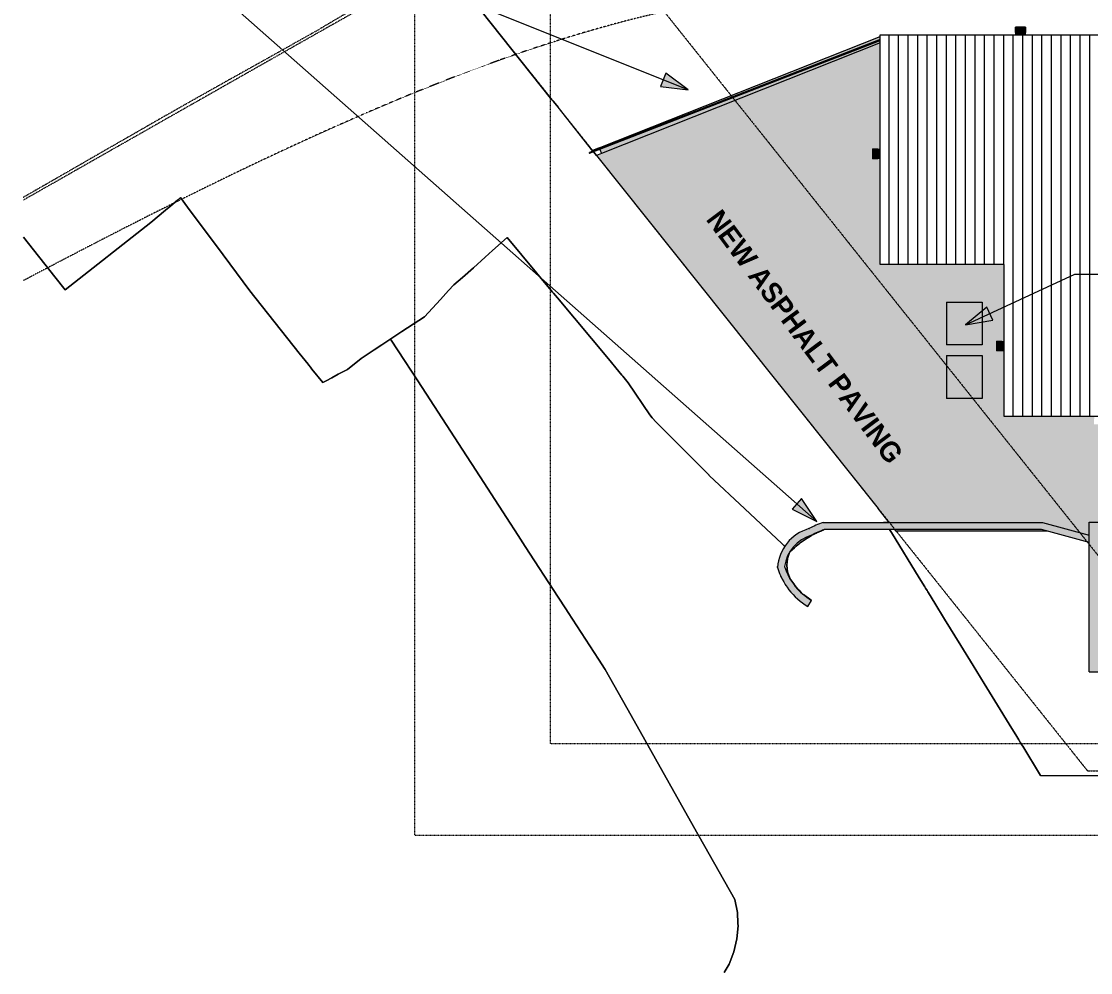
# Model space of a CAD drawing. Header units: inches. Extents: x -5728 to 634, y 9881 to 15115.
# Drawn here: x -5015 to -3215, y 9881 to 11482 of the extents above; entities that cross this region are included whole.
import ezdxf

# ---------------------------------------------------------------- set-up
doc = ezdxf.new("R2010")
doc.units = ezdxf.units.IN
doc.header["$MEASUREMENT"] = 0
for name, pattern in [('Aligning Line 1_8_', [0.25, 0.125, -0.125]), ('Dash 1_16_', [0.125, 0.0625, -0.0625]), ('Double Dash 3_8_', [1, 0.375, -0.125, 0.125, -0.125, 0.125, -0.125])]:
    doc.linetypes.add(name, pattern=pattern)
for name, color, linetype, lineweight in [('A-FLOR-HRAL', 11, 'Continuous', 9), ('A-GENM', 5, 'Continuous', 9), ('A-ROOF', 132, 'Continuous', 9), ('A-ROOF-PATT', 132, 'Continuous', 9), ('C-BLDG-PADS', 91, 'Continuous', 9), ('C-PROP-LINE', 91, 'Double Dash 3_8_', 9), ('C-TOPO', 7, 'Continuous', 9), ('E-LITE-EQPM', 33, 'Continuous', 9), ('G-ANNO-SYMB', 111, 'Aligning Line 1_8_', 9), ('G-ANNO-TEXT', 231, 'Continuous', 9), ('Q-SPCQ', 91, 'Continuous', 9), ('S-FNDN', 32, 'Continuous', 9)]:
    doc.layers.add(name, color=color, linetype=linetype, lineweight=lineweight)
doc.styles.add('Century Gothic_B', font='', dxfattribs={"height": 33.75})
doc.styles.get('Century Gothic_B').set_extended_font_data('Century Gothic', bold=True)

# ---------------------------------------------------------------- blocks, each defined once
blk = doc.blocks.new('Railing - Lapeyre - 1 1_2_ Post-V3-SITE PLAN')
at = {"layer": 'A-FLOR-HRAL'}
blk.add_hatch(color=256, dxfattribs=at).paths.add_polyline_path([(-0.7, 0.2), (-0.6, 0), (0.7, 0), (0.6, 0.5), (0.3, 0.7), (0, 0.7), (-0.6, 0.3), (-0.7, 0.2)], flags=0)
blk.add_arc((0, 0), 0.75, 360, 180, dxfattribs=at)
blk = doc.blocks.new('Railing - Railing-1341484-SITE PLAN')
at = {"layer": 'A-FLOR-HRAL'}
blk.add_hatch(color=256, dxfattribs=at).paths.add_polyline_path([(-4058.1, 11259.6), (-3569.2, 11449.5), (-3569.2, 11451), (-4058.6, 11260.9), (-4058.1, 11259.6)], flags=0)
for p, q in [((-3569.2, 11451), (-4058.6, 11261)), ((-4058.1, 11259.6), (-3569.2, 11449.4)), ((-4058.1, 11259.6), (-4058.6, 11261))]:
    blk.add_line(p, q, dxfattribs=at)
at = {"rotation": 111.2193858935049}
blk.add_blockref('Railing - Lapeyre - 1 1_2_ Post-V3-SITE PLAN', (-4058.4, 11260.3), dxfattribs=at)
blk = doc.blocks.new('Trash_Bin_3753 - 6-Yard Bin-1391954-SITE PLAN')
at = {"layer": 'Q-SPCQ'}
blk.add_hatch(color=256, dxfattribs=at).paths.add_polyline_path([(36, -30), (36, 30), (-36, 30), (-36, -30), (33.8, -30)], flags=0)
for p, q in [((-36, -30), (-36, 30)), ((-36, 30), (36, 30)), ((36, 30), (36, -30)), ((-36, -30), (36, -30))]:
    blk.add_line(p, q, dxfattribs=at)
blk = doc.blocks.new('Turning Radius - Semi - 42ft axle to axle - Turning Radius - Semi - 42ft axle to axle-1546870-SITE PLAN')
at = {"layer": 'A-GENM', "linetype": 'Dash 1_16_'}
for p, q in [((426.2, 1436.6), (426.3, 1437.8)), ((-540, 821.2), (-540, 801.7)), ((-438, 821.2), (-438, 801.7)), ((-549.2, 792), (-568.7, 792)), ((-540, 792), (-540, 165.6)), ((-438, 792), (-540, 792)), ((-438, 165.6), (-438, 792)), ((-540, 761.8), (-540, 730.2)), ((-530.8, 768), (-537.8, 768)), ((-528.6, 730.2), (-528.6, 761.8)), ((-526.1, 761.8), (-526.1, 730.2)), ((-516.8, 768), (-523.9, 768)), ((-514.6, 730.2), (-514.6, 761.8)), ((-463.4, 761.8), (-463.4, 730.2)), ((-454.1, 768), (-461.2, 768)), ((-451.9, 730.2), (-451.9, 761.8)), ((-449.4, 761.8), (-449.4, 730.2)), ((-440.2, 768), (-447.2, 768)), ((-438, 730.2), (-438, 761.8)), ((-549.2, 720), (-568.7, 720)), ((-537.8, 724), (-530.8, 724)), ((-523.9, 724), (-516.8, 724)), ((-461.2, 724), (-454.1, 724)), ((-447.2, 724), (-440.2, 724)), ((-540, 709.8), (-540, 678.2)), ((-530.8, 716), (-537.8, 716)), ((-528.6, 678.2), (-528.6, 709.8)), ((-526.1, 709.8), (-526.1, 678.2)), ((-516.8, 716), (-523.9, 716)), ((-514.6, 678.2), (-514.6, 709.8)), ((-463.4, 709.8), (-463.4, 678.2)), ((-454.1, 716), (-461.2, 716)), ((-451.9, 678.2), (-451.9, 709.8)), ((-449.4, 709.8), (-449.4, 678.2)), ((-440.2, 716), (-447.2, 716)), ((-438, 678.2), (-438, 709.8)), ((-537.8, 672), (-530.8, 672)), ((-523.9, 672), (-516.8, 672)), ((-461.2, 672), (-454.1, 672)), ((-447.2, 672), (-440.2, 672)), ((-540, 257.8), (-540, 226.2)), ((-530.8, 264), (-537.8, 264)), ((-528.6, 226.2), (-528.6, 257.8)), ((-526.1, 257.8), (-526.1, 226.2)), ((-516.8, 264), (-523.9, 264)), ((-514.6, 226.2), (-514.6, 257.8)), ((-506, 266.4), (-506, 84)), ((-472, 266.4), (-506, 266.4)), ((-472, 84), (-472, 266.4)), ((-463.4, 257.8), (-463.4, 226.2)), ((-454.1, 264), (-461.2, 264)), ((-451.9, 226.2), (-451.9, 257.8)), ((-449.4, 257.8), (-449.4, 226.2)), ((-440.2, 264), (-447.2, 264)), ((-438, 226.2), (-438, 257.8)), ((-549.2, 216), (-568.7, 216)), ((-537.8, 220), (-530.8, 220)), ((-523.9, 220), (-516.8, 220)), ((-461.2, 220), (-454.1, 220)), ((-447.2, 220), (-440.2, 220)), ((-540, 205.8), (-540, 174.2)), ((-530.8, 212), (-537.8, 212)), ((-528.6, 174.2), (-528.6, 205.8)), ((-526.1, 205.8), (-526.1, 174.2)), ((-516.8, 212), (-523.9, 212)), ((-514.6, 174.2), (-514.6, 205.8)), ((-463.4, 205.8), (-463.4, 174.2)), ((-454.1, 212), (-461.2, 212)), ((-451.9, 174.2), (-451.9, 205.8)), ((-449.4, 205.8), (-449.4, 174.2)), ((-440.2, 212), (-447.2, 212)), ((-438, 174.2), (-438, 205.8)), ((-540, 165.6), (-438, 165.6)), ((-537.8, 168), (-530.8, 168)), ((-523.9, 168), (-516.8, 168)), ((-461.2, 168), (-454.1, 168)), ((-447.2, 168), (-440.2, 168)), ((-540, 84), (-540, -36)), ((-438, 84), (-540, 84)), ((-506, 84), (-472, 84)), ((-438, -36), (-438, 84)), ((-530.8, 22), (-537.8, 22)), ((-440.2, 22), (-447.2, 22)), ((-540, 15.8), (-540, -15.8)), ((-528.6, -15.8), (-528.6, 15.8)), ((-449.4, 15.8), (-449.4, -15.8)), ((-438, -15.8), (-438, 15.8)), ((-537.8, -22), (-530.8, -22)), ((-447.2, -22), (-440.2, -22)), ((-549.2, -36), (-568.7, -36)), ((-540, -36), (-438, -36)), ((-451.3, -297.8), (-409.8, -371.3)), ((-454.7, -310.9), (-422.7, -363.5)), ((-422.7, -363.5), (-402.5, -396.6)), ((-409.8, -371.3), (-399.9, -388.9)), ((-399.9, -388.9), (-355.2, -467)), ((-215.3, -394.1), (-193.4, -443.1)), ((-402.5, -396.6), (-355.9, -474.2)), ((-355.2, -467), (-348.7, -478.3)), ((-350.9, -482.6), (-338.6, -504.2)), ((-348.7, -478.3), (-312.6, -541.1)), ((-174.8, -484), (-151.9, -532.8)), ((-338.6, -504.2), (-301.3, -569.6)), ((-151.9, -532.8), (-132.6, -573.4)), ((-312.6, -541.1), (-297.9, -566.6)), ((-301.3, -569.6), (-268.8, -627)), ((-297.9, -566.6), (-261.8, -629.2)), ((-132.6, -573.4), (-108.9, -622.1)), ((-268.8, -627), (-251.8, -656.8)), ((-261.8, -629.2), (-247.3, -654.3)), ((-108.9, -622.1), (-88.9, -662.4)), ((-251.8, -656.8), (-226.8, -700.6)), ((-247.3, -654.3), (-211.4, -716.7)), ((-88.9, -662.4), (-64.5, -711)), ((-226.8, -700.6), (-201.9, -743.7)), ((-211.4, -716.7), (-197, -741.6)), ((-64.5, -711), (-44.2, -751)), ((-201.9, -743.7), (-172.4, -794.3)), ((-197, -741.6), (-161.1, -803.8)), ((-44.2, -751), (-19.5, -799)), ((-172.4, -794.3), (-151.5, -830.3)), ((-161.1, -803.8), (-146.8, -828.6)), ((-19.5, -799), (1, -838.4)), ((-151.5, -830.3), (-111.4, -898.9)), ((-146.8, -828.6), (-110.9, -890.8)), ((1, -838.4), (26.4, -886.6)), ((-111.4, -898.9), (-100.9, -916.8)), ((-110.9, -890.8), (-96.6, -915.5)), ((26.4, -886.6), (47.5, -926.4)), ((-100.9, -916.8), (-75.7, -960.1)), ((-96.6, -915.5), (-64.1, -971.8)), ((47.5, -926.4), (71.3, -970.9)), ((-75.7, -960.1), (-68.8, -971.9))]:
    blk.add_line(p, q, dxfattribs=at)
blk.add_circle((-489, 216), 12.8, dxfattribs=at)
for centre, radius, start, end in [((-529, 762.3), 11, 150.6297, 182.5082), ((-537.9, 767.1), 0.919, 81.4433, 135.4264), ((-530.6, 767.1), 0.919, 44.5736, 98.5565), ((-539.6, 762.3), 11, 357.4914, 29.3702), ((-515, 762.3), 11, 150.6297, 182.5082), ((-524, 767.1), 0.919, 81.4433, 135.4264), ((-516.7, 767.1), 0.919, 44.5736, 98.5565), ((-525.7, 762.3), 11, 357.4914, 29.3702), ((-452.4, 762.3), 11, 150.6297, 182.5082), ((-461.3, 767.1), 0.919, 81.4433, 135.4264), ((-454, 767.1), 0.919, 44.5736, 98.5565), ((-463, 762.3), 11, 357.4914, 29.3702), ((-438.4, 762.3), 11, 150.6297, 182.5082), ((-447.4, 767.1), 0.919, 81.4433, 135.4264), ((-440.1, 767.1), 0.919, 44.5736, 98.5565), ((-449, 762.3), 11, 357.4914, 29.3702), ((-529, 729.7), 11, 177.4914, 209.3702), ((-537.9, 724.9), 0.919, 224.5736, 278.5565), ((-530.6, 724.9), 0.919, 261.4433, 315.4264), ((-539.6, 729.7), 11, 330.6297, 2.5082), ((-515, 729.7), 11, 177.4914, 209.3702), ((-524, 724.9), 0.919, 224.5736, 278.5565), ((-516.7, 724.9), 0.919, 261.4433, 315.4264), ((-525.7, 729.7), 11, 330.6297, 2.5082), ((-452.4, 729.7), 11, 177.4914, 209.3702), ((-461.3, 724.9), 0.919, 224.5736, 278.5565), ((-454, 724.9), 0.919, 261.4433, 315.4264), ((-463, 729.7), 11, 330.6297, 2.5082), ((-438.4, 729.7), 11, 177.4914, 209.3702), ((-447.4, 724.9), 0.919, 224.5736, 278.5565), ((-440.1, 724.9), 0.919, 261.4433, 315.4264), ((-449, 729.7), 11, 330.6297, 2.5082), ((-529, 710.3), 11, 150.6297, 182.5082), ((-537.9, 715.1), 0.919, 81.4433, 135.4264), ((-530.6, 715.1), 0.919, 44.5736, 98.5565), ((-539.6, 710.3), 11, 357.4914, 29.3702), ((-515, 710.3), 11, 150.6297, 182.5082), ((-524, 715.1), 0.919, 81.4433, 135.4264), ((-516.7, 715.1), 0.919, 44.5736, 98.5565), ((-525.7, 710.3), 11, 357.4914, 29.3702), ((-452.4, 710.3), 11, 150.6297, 182.5082), ((-461.3, 715.1), 0.919, 81.4433, 135.4264), ((-454, 715.1), 0.919, 44.5736, 98.5565), ((-463, 710.3), 11, 357.4914, 29.3702), ((-438.4, 710.3), 11, 150.6297, 182.5082), ((-447.4, 715.1), 0.919, 81.4433, 135.4264), ((-440.1, 715.1), 0.919, 44.5736, 98.5565), ((-449, 710.3), 11, 357.4914, 29.3702), ((-529, 677.7), 11, 177.4914, 209.3702), ((-537.9, 672.9), 0.919, 224.5736, 278.5565), ((-530.6, 672.9), 0.919, 261.4433, 315.4264), ((-539.6, 677.7), 11, 330.6297, 2.5082), ((-515, 677.7), 11, 177.4914, 209.3702), ((-524, 672.9), 0.919, 224.5736, 278.5565), ((-516.7, 672.9), 0.919, 261.4433, 315.4264), ((-525.7, 677.7), 11, 330.6297, 2.5082), ((-452.4, 677.7), 11, 177.4914, 209.3702), ((-461.3, 672.9), 0.919, 224.5736, 278.5565), ((-454, 672.9), 0.919, 261.4433, 315.4264), ((-463, 677.7), 11, 330.6297, 2.5082), ((-438.4, 677.7), 11, 177.4914, 209.3702), ((-447.4, 672.9), 0.919, 224.5736, 278.5565), ((-440.1, 672.9), 0.919, 261.4433, 315.4264), ((-449, 677.7), 11, 330.6297, 2.5082), ((-529, 258.3), 11, 150.6297, 182.5082), ((-537.9, 263.1), 0.919, 81.4433, 135.4264), ((-530.6, 263.1), 0.919, 44.5736, 98.5565), ((-539.6, 258.3), 11, 357.4914, 29.3702), ((-515, 258.3), 11, 150.6297, 182.5082), ((-524, 263.1), 0.919, 81.4433, 135.4264), ((-516.7, 263.1), 0.919, 44.5736, 98.5565), ((-525.7, 258.3), 11, 357.4914, 29.3702), ((-452.4, 258.3), 11, 150.6297, 182.5082), ((-461.3, 263.1), 0.919, 81.4433, 135.4264), ((-454, 263.1), 0.919, 44.5736, 98.5565), ((-463, 258.3), 11, 357.4914, 29.3702), ((-438.4, 258.3), 11, 150.6297, 182.5082), ((-447.4, 263.1), 0.919, 81.4433, 135.4264), ((-440.1, 263.1), 0.919, 44.5736, 98.5565), ((-449, 258.3), 11, 357.4914, 29.3702), ((1359.6, 515), 1795.7, 188.6295, 190.1351), ((-529, 225.7), 11, 177.4836, 209.3702), ((-537.9, 220.9), 0.919, 224.5736, 278.5565), ((-530.6, 220.9), 0.919, 261.4433, 315.4264), ((-539.6, 225.7), 11, 330.6297, 2.5082), ((-515, 225.7), 11, 177.4914, 209.3702), ((-524, 220.9), 0.919, 224.5736, 278.5565), ((-516.7, 220.9), 0.919, 261.4433, 315.4264), ((-525.7, 225.7), 11, 330.6297, 2.5082), ((-452.4, 225.7), 11, 177.4914, 209.3702), ((-461.3, 220.9), 0.919, 224.5736, 278.5565), ((-454, 220.9), 0.919, 261.4433, 315.4264), ((-463, 225.7), 11, 330.6297, 2.5082), ((-438.4, 225.7), 11, 177.4914, 209.3702), ((-447.4, 220.9), 0.919, 224.5736, 278.5565), ((-440.1, 220.9), 0.919, 261.4433, 315.4264), ((-449, 225.7), 11, 330.6297, 2.5082), ((-529, 206.3), 11, 150.6297, 182.5082), ((-537.9, 211.1), 0.919, 81.4433, 135.4264), ((-530.6, 211.1), 0.919, 44.5736, 98.5565), ((-539.6, 206.3), 11, 357.4914, 29.3702), ((-515, 206.3), 11, 150.6297, 182.5082), ((-524, 211.1), 0.919, 81.4433, 135.4264), ((-516.7, 211.1), 0.919, 44.5736, 98.5565), ((-525.7, 206.3), 11, 357.4914, 29.3702), ((-452.4, 206.3), 11, 150.6297, 182.5082), ((-461.3, 211.1), 0.919, 81.4433, 135.4264), ((-454, 211.1), 0.919, 44.5736, 98.5565), ((-463, 206.3), 11, 357.4914, 29.3702), ((-438.4, 206.3), 11, 150.6297, 182.5082), ((-447.4, 211.1), 0.919, 81.4433, 135.4264), ((-440.1, 211.1), 0.919, 44.5736, 98.5565), ((-449, 206.3), 11, 357.4914, 29.3702), ((1295.2, 503.5), 1730.3, 190.1351, 191.669), ((-529, 173.7), 11, 177.483, 209.3702), ((-537.9, 168.9), 0.919, 224.5736, 278.5565), ((-530.6, 168.9), 0.919, 261.4433, 315.4264), ((-539.6, 173.7), 11, 330.6297, 2.5082), ((-515, 173.7), 11, 177.4914, 209.3702), ((-524, 168.9), 0.919, 224.5736, 278.5565), ((-516.7, 168.9), 0.919, 261.4433, 315.4264), ((-525.7, 173.7), 11, 330.6297, 2.5082), ((-452.4, 173.7), 11, 177.4914, 209.3702), ((-461.3, 168.9), 0.919, 224.5736, 278.5565), ((-454, 168.9), 0.919, 261.4433, 315.4264), ((-463, 173.7), 11, 330.6297, 2.5082), ((-438.4, 173.7), 11, 177.4914, 209.3702), ((-447.4, 168.9), 0.919, 224.5736, 278.5565), ((-440.1, 168.9), 0.919, 261.4433, 315.4264), ((-449, 173.7), 11, 330.6297, 2.5082), ((1646.7, 576.1), 2089.2, 191.669, 193.011), ((1369.1, 511.9), 1804.2, 193.011, 194.4551), ((2004.6, 675.8), 2460.6, 194.4551, 195.625), ((-529, 16.3), 11, 150.6297, 182.5095), ((-537.9, 21.1), 0.919, 81.4433, 135.4264), ((-530.6, 21.1), 0.919, 44.5736, 98.5565), ((-539.6, 16.3), 11, 357.4915, 29.3702), ((-438.4, 16.3), 11, 150.6297, 182.5082), ((-447.4, 21.1), 0.919, 81.4433, 135.4264), ((-440.1, 21.1), 0.919, 44.5736, 98.5565), ((-449, 16.3), 11, 357.4915, 29.3702), ((1545.9, 547.5), 1984.2, 195.625, 196.9278), ((-529, -16.3), 11, 177.4902, 209.3702), ((-539.6, -16.3), 11, 330.6297, 2.5082), ((-438.4, -16.3), 11, 177.4915, 209.3702), ((-449, -16.3), 11, 330.6297, 2.5082), ((-537.9, -21.1), 0.919, 224.5736, 278.5565), ((-530.6, -21.1), 0.919, 261.4433, 315.4264), ((-447.4, -21.1), 0.919, 224.5736, 278.5565), ((-440.1, -21.1), 0.919, 261.4433, 315.4264), ((2448.5, 822.2), 2927.8, 196.9278, 197.9313), ((-202.1, -41.6), 337.9, 182.3927, 187.3467), ((128.5, 0.6), 668.5, 184.825, 185.7383), ((-304.4, -42.9), 233.5, 185.7383, 195.0572), ((215.8, 12.3), 759.2, 187.3467, 192.2411), ((1806.2, 614.3), 2252.6, 197.9313, 199.0752), ((1824.3, 529.7), 2437.8, 195.0572, 196.9033), ((2993.7, 1025), 3509.2, 199.0752, 199.9257), ((-180.3, -73.6), 353.9, 192.2411, 199.9834), ((-245.7, -99.3), 274.3, 196.9033, 202.4083), ((2148.6, 718.6), 2610.2, 199.9257, 200.9119), ((-5.5, -10.1), 539.9, 199.9834, 206.2505), ((-2.8, 0.8), 537.1, 202.4083, 208.0525), ((3658.8, 1295.7), 4227, 200.9119, 201.6267), ((15.1, 0.1), 562.9, 206.2505, 211.7709), ((13.8, 9.7), 555.9, 208.0525, 213.6007), ((2580.3, 868.1), 3066.7, 201.6267, 202.4658), ((4467.4, 1648.4), 5108.9, 202.4658, 203.0628), ((3114.5, 1072.4), 3638.4, 203.0628, 203.7702), ((3769.5, 1343.4), 4347, 204.2665, 204.8588), ((-898.2, -799.6), 632.4, 30.0788, 30.9616)]:
    blk.add_arc(centre, radius, start, end, dxfattribs=at)
blk = doc.blocks.new('Pathway_Cooper_Streetworks_WKP_Pak_Glass - Pathway_Cooper_Streetworks_WKP_Pak_Glass-V7-SITE PLAN')
at = {"layer": 'E-LITE-EQPM'}
for points in [[(-3340.8, 11471.5), (-3324.5, 11471.5), (-3324.5, 11471.8), (-3341.3, 11471.8), (-3341.3, 11471.5)], [(-3324.9, 11462.7), (-3324.5, 11462.7), (-3324.5, 11471.5), (-3341.3, 11471.5), (-3341.3, 11462.7), (-3340.8, 11462.9), (-3340.8, 11471.2), (-3324.9, 11471), (-3325, 11462.7)], [(-3325, 11458.9), (-3325, 11471.1), (-3340.8, 11471.1), (-3340.8, 11458.9)], [(-3324.9, 11471), (-3325, 11471.2), (-3325, 11471)], [(-3340.8, 11462.9), (-3340.8, 11463), (-3340.8, 11462.9)]]:
    blk.add_hatch(color=256, dxfattribs=at).paths.add_polyline_path(points, flags=0)
for p, q in [((-3341.3, 11471.5), (-3341.3, 11471.8)), ((-3324.5, 11471.8), (-3341.3, 11471.8)), ((-3341.3, 11462.7), (-3341.3, 11471.5)), ((-3324.5, 11471.5), (-3341.3, 11471.5)), ((-3340.8, 11471), (-3340.8, 11471.2)), ((-3324.9, 11471.2), (-3340.8, 11471.2)), ((-3340.8, 11458.9), (-3340.8, 11471.1)), ((-3325, 11471.1), (-3340.8, 11471.1)), ((-3340.8, 11462.9), (-3340.8, 11471)), ((-3325, 11471.1), (-3325, 11458.9)), ((-3324.9, 11471.2), (-3324.9, 11471)), ((-3324.9, 11471), (-3324.9, 11462.9)), ((-3324.5, 11471.8), (-3324.5, 11471.5)), ((-3324.5, 11471.5), (-3324.5, 11462.7)), ((-3340.8, 11462.7), (-3341.3, 11462.7)), ((-3324.5, 11462.7), (-3325, 11462.7))]:
    blk.add_line(p, q, dxfattribs=at)
blk = doc.blocks.new('Pathway_Cooper_Streetworks_WKP_Pak_Glass - Pathway_Cooper_Streetworks_WKP_Pak_Glass-V8-SITE PLAN')
at = {"layer": 'E-LITE-EQPM'}
for points in [[(-3581.9, 11250.5), (-3581.9, 11267.2), (-3582.2, 11267.2), (-3582.2, 11250.5)], [(-3573.3, 11250.5), (-3573.1, 11250.5), (-3573.3, 11250.9), (-3581.6, 11250.9), (-3581.5, 11266.8), (-3573.1, 11266.8), (-3573.1, 11267.2), (-3581.9, 11267.2), (-3581.9, 11250.5), (-3573.4, 11250.5)], [(-3569.2, 11251), (-3569.2, 11266.7), (-3581.6, 11266.7), (-3581.6, 11251)], [(-3581.6, 11250.9), (-3581.6, 11251), (-3581.6, 11251.5)]]:
    blk.add_hatch(color=256, dxfattribs=at).paths.add_polyline_path(points, flags=0)
for p, q in [((-3582.2, 11267.2), (-3581.9, 11267.2)), ((-3582.2, 11267.2), (-3582.2, 11250.5)), ((-3581.9, 11267.2), (-3573.1, 11267.2)), ((-3581.9, 11267.2), (-3581.9, 11250.5)), ((-3573.1, 11267.2), (-3573.1, 11266.7)), ((-3581.9, 11250.5), (-3582.2, 11250.5)), ((-3573.1, 11250.5), (-3581.9, 11250.5)), ((-3581.6, 11266.8), (-3581.5, 11266.8)), ((-3581.6, 11266.8), (-3581.6, 11250.9)), ((-3581.6, 11266.7), (-3569.2, 11266.7)), ((-3581.6, 11266.7), (-3581.6, 11251)), ((-3569.2, 11251), (-3581.6, 11251)), ((-3581.5, 11250.9), (-3581.6, 11250.9)), ((-3581.5, 11266.8), (-3573.3, 11266.8)), ((-3573.3, 11250.9), (-3581.5, 11250.9)), ((-3573.1, 11251), (-3573.1, 11250.5))]:
    blk.add_line(p, q, dxfattribs=at)
blk = doc.blocks.new('Family - ___-1416994-SITE PLAN')
at = {"layer": 'C-PROP-LINE'}
for p, q in [((-4387, 11682.6), (-3220.3, 10220.5)), ((-3220.3, 10220.5), (-534.6, 10205.4))]:
    blk.add_line(p, q, dxfattribs=at)
blk = doc.blocks.new('Family - ___-1442676-SITE PLAN')
at = {"layer": 'C-PROP-LINE'}
blk.add_line((-4154.5, 11776), (-2969.6, 10291.1), dxfattribs=at)

msp = doc.modelspace()

# ---------------------------------------------------------------- hatches: boundary and pattern name
at = {"layer": 'A-ROOF'}
msp.add_hatch(color=254, dxfattribs=at).paths.add_polyline_path([(-3217.20325, 10386.77039), (-1938.57825, 10386.77039), (-1938.57825, 10800.39539), (-3042.20325, 10800.39539), (-3042.20325, 10639.02039), (-3217.20325, 10639.02039), (-3217.20325, 10534.92041)], flags=0)
at = {"layer": 'A-ROOF-PATT'}
h = msp.add_hatch(dxfattribs=at)
h.set_pattern_fill('FP_1', color=256, style=0, pattern_type=2)
h.set_pattern_definition([(270, (0, 9.729), (16.082, 1e-15), [])])
h.paths.add_polyline_path([(-3013.40421, 10816.39539), (-1585.45325, 10816.39539), (-1585.45325, 11775.38562), (-3105.45325, 11775.38562), (-3105.45325, 11458.89539), (-3569.20325, 11458.89539), (-3569.20325, 11072.39539), (-3360.20325, 11072.39539), (-3360.20325, 10816.39539), (-3104.22124, 10816.39539)], flags=0)
h.paths.add_polyline_path([(-1739.78138, 11068.14539), (-1799.20325, 11068.14539), (-1799.20325, 11113.92664), (-1739.78138, 11113.92664)], flags=0)
h.paths.add_polyline_path([(-1739.78138, 11221.89932), (-1799.20325, 11221.89932), (-1799.20325, 11267.68057), (-1739.78138, 11267.68057)], flags=0)
h.paths.add_polyline_path([(-1739.78138, 11375.68057), (-1799.20325, 11375.68057), (-1799.20325, 11421.46182), (-1739.78138, 11421.46182)], flags=0)
h.paths.add_polyline_path([(-3017.57825, 11458.89539), (-3028.20325, 11458.89539), (-3028.20325, 11506.77039), (-3017.57825, 11506.77039), (-3017.57825, 11477.19248)], flags=0)
at = {"layer": 'C-BLDG-PADS'}
h = msp.add_hatch(color=256, dxfattribs=at)
h.paths.add_polyline_path([(-3217.20325, 10617.02866), (-3217.20325, 10639.02039), (-3042.20325, 10639.02039), (-3042.20325, 10647.20789), (-3075.20325, 10647.20789), (-3075.20325, 10648.95789), (-3042.20325, 10648.95789), (-3042.20325, 10816.39539), (-3192.64075, 10816.39539), (-3192.57331, 10812.46137), (-3192.14075, 10812.46137), (-3192.14075, 10803.35339), (-3208.89075, 10803.35339), (-3208.89075, 10812.46137), (-3208.39075, 10812.46137), (-3208.39075, 10816.39539), (-3360.20325, 10816.39539), (-3360.20325, 10927.33289), (-3364.13728, 10927.26545), (-3364.13728, 10926.83289), (-3373.24526, 10926.83289), (-3373.24526, 10943.58289), (-3364.13728, 10943.58289), (-3364.13728, 10943.08289), (-3360.20325, 10943.08289), (-3360.20325, 11072.39539), (-3569.20325, 11072.39539), (-3569.20325, 11250.95301), (-3573.13728, 11250.88557), (-3573.13728, 11250.45301), (-3582.24526, 11250.45301), (-3582.24526, 11267.20301), (-3573.13728, 11267.20301), (-3573.13728, 11266.70301), (-3569.20325, 11266.70301), (-3569.20325, 11445.54168), (-4046.78991, 11256.03278), (-3553.79846, 10638.40503), (-3295.84592, 10638.39952), (-3232.84644, 10621.27964)], flags=0)
h.paths.add_polyline_path([(-3499.2594, 10623.59767), (-3287.13683, 10623.59767), (-3297.44748, 10626.39955), (-3544.21574, 10626.39955), (-3541.97937, 10623.59779), (-3501.31286, 10623.59767)], flags=0)
h.paths.add_polyline_path([(-3431.50108, 10847.02188), (-3457.50108, 10847.02188), (-3457.50108, 10919.02188), (-3397.50108, 10919.02188), (-3397.50108, 10847.02188), (-3427.50108, 10847.02188)], flags=0)
h.paths.add_polyline_path([(-3397.50108, 10937.02188), (-3457.50108, 10937.02188), (-3457.50108, 11009.02188), (-3397.50108, 11009.02188), (-3397.50108, 10943.83682)], flags=0)
at = {"layer": 'G-ANNO-TEXT', "lineweight": 20}
for points in [[(-3892.48281, 11366.29135), (-3929.76747, 11394.22417), (-3938.73869, 11371.83955)], [(-3675.48686, 10639.91441), (-3701.25052, 10678.72964), (-3717.20646, 10660.64755)]]:
    msp.add_hatch(color=147, dxfattribs=at).paths.add_polyline_path(points, flags=0)
at = {"layer": 'G-ANNO-TEXT'}
msp.add_hatch(color=256, dxfattribs=at).paths.add_polyline_path([(-3425.32234, 10970.78164), (-3379.4293, 10978.79519), (-3389.58458, 11000.6681)], flags=0)
at = {"layer": 'S-FNDN'}
h = msp.add_hatch(color=256, dxfattribs=at)
h.paths.add_polyline_path([(-4038.41215, 11259.35712), (-3569.20325, 11445.54168), (-3569.20325, 11449.4367), (-4041.12938, 11266.20489), (-4038.51372, 11259.61308)], flags=0)
h.paths.add_polyline_path([(-4041.68264, 11267.59918), (-3569.20325, 11451.04579), (-3569.20325, 11456.30018), (-4042.10044, 11268.65209)], flags=0)
for color, points in [(254, [(-3684.47264, 10616.73397), (-3677.51933, 10620.3214), (-3669.0835, 10624.06201), (-3663.1085, 10626.40723), (-3665.18077, 10638.40649), (-3674.99076, 10634.59114), (-3681.27456, 10631.82649), (-3689.0225, 10627.86675), (-3684.86303, 10617.68921)]), (7, [(-3297.44748, 10626.39955), (-3295.84592, 10638.39952), (-3665.1788, 10638.40649), (-3663.10834, 10626.40709), (-3376.67234, 10626.40118)]), (7, [(-3217.20325, 10604.59348), (-3217.20325, 10617.02866), (-3295.84592, 10638.39952), (-3297.44748, 10626.39955), (-3240.44679, 10610.90982)]), (254, [(-3742.02123, 10562.69861), (-3729.84208, 10563.92377), (-3728.83124, 10569.83312), (-3727.19946, 10575.81205), (-3725.56494, 10580.30265), (-3723.91036, 10584.07524), (-3720.95147, 10589.37583), (-3718.4876, 10593.11435), (-3715.2225, 10597.25766), (-3711.05836, 10601.61531), (-3707.70173, 10604.64346), (-3703.49998, 10607.833), (-3699.04347, 10610.65566), (-3694.36415, 10613.0912), (-3687.73022, 10615.68864), (-3684.47264, 10616.73397), (-3689.03986, 10627.90924), (-3695.26685, 10625.7382), (-3700.13856, 10623.63371), (-3706.77885, 10619.96118), (-3711.65203, 10616.70369), (-3715.15759, 10614.04905), (-3719.90534, 10609.76761), (-3723.71016, 10605.78377), (-3727.55541, 10601.03027), (-3730.83543, 10596.25787), (-3734.54333, 10589.53444), (-3736.34762, 10585.721), (-3738.66282, 10579.43408), (-3740.19294, 10574.02537), (-3741.49336, 10567.02393), (-3741.87171, 10563.92377)]), (254, [(-3690.77288, 10496.87309), (-3684.64843, 10507.19261), (-3690.77271, 10511.15021), (-3696.77502, 10515.67812), (-3700.90532, 10519.16027), (-3705.76064, 10523.834), (-3711.55559, 10530.39616), (-3715.07453, 10534.92041), (-3718.34, 10539.62449), (-3722.5801, 10546.89844), (-3724.89264, 10551.39469), (-3727.57379, 10557.57768), (-3729.84208, 10563.92377), (-3742.02123, 10562.69861), (-3739.55772, 10555.36623), (-3736.03857, 10547.01989), (-3734.08665, 10542.91259), (-3729.50997, 10534.92041), (-3725.57293, 10528.99563), (-3720.99312, 10522.98779), (-3716.73721, 10518.04885), (-3713.19736, 10514.28623), (-3708.00902, 10509.41739), (-3702.52783, 10504.88076), (-3696.77502, 10500.69392), (-3690.7732, 10496.87329)])]:
    msp.add_hatch(color=color, dxfattribs=at).paths.add_polyline_path(points, flags=0)

# ---------------------------------------------------------------- linework, layer by layer
at = {"layer": 'A-ROOF'}
for p, q in [((-3569.20325, 11458.89539), (-3105.45325, 11458.89539)), ((-3569.20325, 11072.39539), (-3569.20325, 11458.89539)), ((-3360.20325, 11072.39539), (-3569.20325, 11072.39539)), ((-3360.20325, 10816.39539), (-3360.20325, 11072.39539)), ((-1585.45325, 10816.39539), (-3360.20325, 10816.39539)), ((-3217.20325, 10639.02039), (-3042.20325, 10639.02039)), ((-3217.20325, 10386.77039), (-3217.20325, 10639.02039)), ((-3217.20325, 10386.77039), (-1938.57825, 10386.77039))]:
    msp.add_line(p, q, dxfattribs=at)
at = {"layer": 'C-BLDG-PADS'}
for p, q in [((-4038.41215, 11259.35712), (-4046.78991, 11256.03278)), ((-4046.78991, 11256.03278), (-3572.43187, 10661.74919))]:
    msp.add_line(p, q, dxfattribs=at)
at = {"layer": 'C-TOPO'}
for p, q in [((-4121.50195, 11349.84961), (-4321.09607, 11599.97827)), ((-4321.09607, 11599.97827), (-4121.50195, 11349.84961)), ((-4119.04541, 11346.77051), (-4121.50195, 11349.84961)), ((-4121.50195, 11349.84961), (-4119.04541, 11346.77051)), ((-4111.3656, 11337.14648), (-4119.04541, 11346.77051)), ((-4119.04541, 11346.77051), (-4111.3656, 11337.14648)), ((-4052.49634, 11263.3722), (-4111.3656, 11337.14648)), ((-4053.16736, 11264.21265), (-4111.3656, 11337.14648)), ((-4042.05141, 11268.52853), (-4053.16736, 11264.21265)), ((-4053.16736, 11264.21265), (-4042.05141, 11268.52853)), ((-4053.16736, 11264.21265), (-4052.49653, 11263.37213)), ((-4051.55013, 11262.18631), (-4051.06824, 11261.58252)), ((-4051.06824, 11261.58252), (-4051.55006, 11262.18634)), ((-4051.06824, 11261.58252), (-4046.6759, 11256.07837)), ((-4046.6759, 11256.07802), (-4051.06824, 11261.58252)), ((-4751.78796, 11180.96338), (-4763.33972, 11171.23901)), ((-4763.33972, 11171.23901), (-4751.78796, 11180.96338)), ((-4746.85327, 11185.11768), (-4751.78796, 11180.96338)), ((-4751.78796, 11180.96338), (-4746.85327, 11185.11768)), ((-4735.01917, 11169.15381), (-4746.85327, 11185.11768)), ((-4746.85327, 11185.11768), (-4735.01917, 11169.15381)), ((-4771.91492, 11164.02026), (-4797.00623, 11142.89868)), ((-4797.00623, 11142.89868), (-4771.91492, 11164.02026)), ((-4763.33972, 11171.23901), (-4771.91492, 11164.02026)), ((-4771.91492, 11164.02026), (-4763.33972, 11171.23901)), ((-4675.22351, 11088.49438), (-4735.01917, 11169.15381)), ((-4735.01917, 11169.15381), (-4675.22351, 11088.49438)), ((-4797.00623, 11142.89868), (-4940.8396, 11029.89331)), ((-4940.8396, 11029.89331), (-4797.00623, 11142.89868)), ((-4958.28882, 11051.7605), (-5011.3789, 11118.29288)), ((-5011.3789, 11118.29288), (-4958.28882, 11051.7605)), ((-4221.57312, 11095.75708), (-4196.88794, 11117.63086)), ((-4196.88794, 11117.63086), (-4221.57312, 11095.75708)), ((-4196.88794, 11117.63086), (-4122.64636, 11028.66504)), ((-4122.64636, 11028.66504), (-4196.88794, 11117.63086)), ((-4630.30554, 11027.90405), (-4675.22351, 11088.49438)), ((-4675.22351, 11088.49438), (-4630.30554, 11027.90405)), ((-4234.19165, 11084.57593), (-4221.57312, 11095.75708)), ((-4221.57312, 11095.75708), (-4234.19165, 11084.57593)), ((-4253.90479, 11067.1084), (-4234.19165, 11084.57593)), ((-4234.19165, 11084.57593), (-4253.90479, 11067.1084)), ((-4940.8396, 11029.89331), (-4958.28882, 11051.7605)), ((-4958.28882, 11051.7605), (-4940.8396, 11029.89331)), ((-4272.36621, 11050.74976), (-4253.90479, 11067.1084)), ((-4253.90479, 11067.1084), (-4272.36621, 11050.74976)), ((-4295.54224, 11028.41235), (-4286.72095, 11038.03052)), ((-4286.72095, 11038.03052), (-4295.54224, 11028.41235)), ((-4286.72095, 11038.03052), (-4272.36621, 11050.74976)), ((-4272.36621, 11050.74976), (-4286.72095, 11038.03052)), ((-4546.88489, 10923.25781), (-4630.30554, 11027.90405)), ((-4630.30554, 11027.90405), (-4546.88489, 10923.25781)), ((-4308.97925, 11013.76245), (-4295.54224, 11028.41235)), ((-4295.54224, 11028.41235), (-4308.97925, 11013.76245)), ((-4122.64636, 11028.66504), (-4120.46521, 11026.05103)), ((-4120.46521, 11026.05103), (-4122.64636, 11028.66504)), ((-4120.46521, 11026.05103), (-4118.80042, 11024.05591)), ((-4118.80042, 11024.05591), (-4120.46521, 11026.05103)), ((-4118.80042, 11024.05591), (-4112.13977, 11016.07397)), ((-4112.13977, 11016.07397), (-4118.80042, 11024.05591)), ((-4112.13977, 11016.07397), (-4026.47168, 10913.41553)), ((-4026.47168, 10913.41553), (-4112.13977, 11016.07397)), ((-4335.90454, 10984.40698), (-4308.97925, 11013.76245)), ((-4308.97925, 11013.76245), (-4335.90454, 10984.40698)), ((-4374.04688, 10959.44165), (-4335.90454, 10984.40698)), ((-4335.90454, 10984.40698), (-4374.04688, 10959.44165)), ((-4421.0614, 10928.67041), (-4374.04688, 10959.44165)), ((-4393.14551, 10946.94141), (-4421.0614, 10928.67041)), ((-4374.04688, 10959.44165), (-4393.14551, 10946.94141)), ((-4380.23328, 10927.05835), (-4393.14551, 10946.94141)), ((-4393.14551, 10946.94141), (-4380.23328, 10927.05835)), ((-4421.0614, 10928.67041), (-4442.77295, 10914.45996)), ((-4442.77295, 10914.45996), (-4421.0614, 10928.67041)), ((-4347.47168, 10876.60986), (-4380.23328, 10927.05835)), ((-4380.23328, 10927.05835), (-4347.47168, 10876.60986)), ((-4532.18738, 10904.82129), (-4546.88489, 10923.25781)), ((-4546.88489, 10923.25781), (-4532.18738, 10904.82129)), ((-4442.77295, 10914.45996), (-4465.50659, 10895.97363)), ((-4465.50659, 10895.97363), (-4442.77295, 10914.45996)), ((-4026.47168, 10913.41553), (-4009.07922, 10892.57373)), ((-4009.07922, 10892.57373), (-4026.47168, 10913.41553)), ((-4530.7218, 10902.98218), (-4532.18738, 10904.82129)), ((-4532.18738, 10904.82129), (-4530.7218, 10902.98218)), ((-4530.30615, 10902.46069), (-4530.7218, 10902.98218)), ((-4530.7218, 10902.98218), (-4530.30615, 10902.46069)), ((-4528.57178, 10900.2854), (-4530.30615, 10902.46069)), ((-4530.30615, 10902.46069), (-4528.57178, 10900.2854)), ((-4527.87085, 10899.40576), (-4528.57178, 10900.2854)), ((-4528.57178, 10900.2854), (-4527.87085, 10899.40576)), ((-4525.52197, 10896.45996), (-4527.87085, 10899.40576)), ((-4527.87085, 10899.40576), (-4525.52197, 10896.45996)), ((-4507.50732, 10873.86182), (-4525.52197, 10896.45996)), ((-4525.52197, 10896.45996), (-4507.50732, 10873.86182)), ((-4465.50659, 10895.97363), (-4481.37744, 10887.61816)), ((-4481.37744, 10887.61816), (-4465.50659, 10895.97363)), ((-4009.07922, 10892.57373), (-4003.69849, 10886.12622)), ((-4003.69849, 10886.12622), (-4009.07922, 10892.57373)), ((-4501.77832, 10876.87793), (-4507.50732, 10873.86182)), ((-4507.50732, 10873.86182), (-4501.77832, 10876.87793)), ((-4492.35168, 10881.84082), (-4501.77832, 10876.87793)), ((-4501.77832, 10876.87793), (-4492.35168, 10881.84082)), ((-4481.37744, 10887.61816), (-4492.35168, 10881.84082)), ((-4492.35168, 10881.84082), (-4481.37744, 10887.61816)), ((-4258.06128, 10738.93066), (-4347.47168, 10876.60986)), ((-4347.47168, 10876.60986), (-4258.06128, 10738.93066)), ((-4003.69849, 10886.12622), (-4002.5354, 10884.73169)), ((-4002.5354, 10884.73169), (-4003.69849, 10886.12622)), ((-4002.5354, 10884.73169), (-3993.20398, 10873.5498)), ((-3993.20398, 10873.5498), (-4002.5354, 10884.73169)), ((-3993.20398, 10873.5498), (-3956.5459, 10819.52417)), ((-3956.5459, 10819.52417), (-3993.20398, 10873.5498)), ((-3956.5459, 10819.52417), (-3952.8772, 10814.11743)), ((-3952.8772, 10814.11743), (-3956.5459, 10819.52417)), ((-3952.8772, 10814.11743), (-3946.13855, 10807.3374)), ((-3946.13855, 10807.3374), (-3952.8772, 10814.11743)), ((-3946.13855, 10807.3374), (-3924.33984, 10785.40503)), ((-3924.33984, 10785.40503), (-3946.13855, 10807.3374)), ((-3924.33984, 10785.40503), (-3906.11719, 10767.07031)), ((-3906.11719, 10767.07031), (-3924.33984, 10785.40503)), ((-3906.11719, 10767.07031), (-3885.60938, 10746.43652)), ((-3885.60938, 10746.43652), (-3906.11719, 10767.07031)), ((-3885.60938, 10746.43652), (-3859.27588, 10719.94189)), ((-3859.27588, 10719.94189), (-3885.60938, 10746.43652)), ((-4255.91528, 10735.62524), (-4258.06128, 10738.93066)), ((-4258.06128, 10738.93066), (-4255.91528, 10735.62524)), ((-4198.22791, 10646.79492), (-4255.91528, 10735.62524)), ((-4255.91528, 10735.62524), (-4198.22791, 10646.79492)), ((-3859.27588, 10719.94189), (-3857.56494, 10718.2207)), ((-3857.56494, 10718.2207), (-3859.27588, 10719.94189)), ((-3857.56494, 10718.2207), (-3856.93762, 10717.58936)), ((-3856.93762, 10717.58936), (-3857.56494, 10718.2207)), ((-3856.93762, 10717.58936), (-3796.87354, 10661.24194)), ((-3796.87354, 10661.24194), (-3856.93762, 10717.58936)), ((-3796.87354, 10661.24194), (-3769.80505, 10635.84814)), ((-3769.80505, 10635.84814), (-3796.87354, 10661.24194)), ((-3553.84607, 10638.46875), (-3572.41198, 10661.73537)), ((-4178.38074, 10616.23242), (-4198.22791, 10646.79492)), ((-4198.22791, 10646.79492), (-4178.38074, 10616.23242)), ((-3554.05115, 10638.40503), (-3563.31981, 10638.40503)), ((-3563.31981, 10638.40503), (-3554.05115, 10638.40503)), ((-3553.79846, 10638.40503), (-3554.05115, 10638.40503)), ((-3554.05115, 10638.40503), (-3553.7948, 10638.40503)), ((-3553.7948, 10638.40503), (-3553.84607, 10638.46875)), ((-3769.80505, 10635.84814), (-3734.54333, 10602.76831)), ((-3734.54333, 10602.76831), (-3769.80505, 10635.84814)), ((-3688.26823, 10628.29849), (-3688.51282, 10628.19141)), ((-3688.51282, 10628.19141), (-3688.26823, 10628.29849)), ((-3679.29456, 10619.08887), (-3676.22827, 10620.47461)), ((-3676.22827, 10620.47461), (-3679.29456, 10619.08887)), ((-3676.22827, 10620.47461), (-3675.89465, 10620.62549)), ((-3675.89465, 10620.62549), (-3676.22827, 10620.47461)), ((-3675.89465, 10620.62549), (-3672.04102, 10622.36792)), ((-3672.04102, 10622.36792), (-3675.89465, 10620.62549)), ((-3672.04102, 10622.36792), (-3668.74695, 10623.85767)), ((-3668.74695, 10623.85767), (-3672.04102, 10622.36792)), ((-3668.74695, 10623.85767), (-3668.00244, 10624.19458)), ((-3668.00244, 10624.19458), (-3668.74695, 10623.85767)), ((-3668.00244, 10624.19458), (-3666.05493, 10625.07495)), ((-3666.05493, 10625.07495), (-3668.00244, 10624.19458)), ((-3666.05493, 10625.07495), (-3665.23865, 10625.44409)), ((-3665.23865, 10625.44409), (-3666.05493, 10625.07495)), ((-3665.23865, 10625.44409), (-3663.82727, 10626.08203)), ((-3663.82727, 10626.08203), (-3665.23865, 10625.44409)), ((-3663.82727, 10626.08203), (-3663.1084, 10626.40723)), ((-3663.1084, 10626.40723), (-3663.82727, 10626.08203)), ((-3553.12132, 10626.40482), (-3552.26404, 10625.0083)), ((-3552.26404, 10625.0083), (-3553.12132, 10626.40482)), ((-3552.26404, 10625.0083), (-3549.89429, 10621.14844)), ((-3549.89429, 10621.14844), (-3552.26404, 10625.0083)), ((-3549.89429, 10621.14844), (-3503.2793, 10545.22192)), ((-3503.2793, 10545.22192), (-3549.89429, 10621.14844)), ((-3541.97937, 10623.59766), (-3544.21989, 10626.40464)), ((-3539.80994, 10623.59766), (-3541.97937, 10623.59766)), ((-3539.58911, 10623.59766), (-3539.80994, 10623.59766)), ((-3539.05298, 10623.59766), (-3539.58911, 10623.59766)), ((-3534.21606, 10623.59766), (-3539.05298, 10623.59766)), ((-3515.4895, 10623.59766), (-3534.21606, 10623.59766)), ((-3507.71997, 10623.59766), (-3515.4895, 10623.59766)), ((-3499.2594, 10623.59766), (-3507.71997, 10623.59766)), ((-3498.0271, 10623.59766), (-3499.2594, 10623.59766)), ((-3497.32544, 10623.59766), (-3498.0271, 10623.59766)), ((-3495.84229, 10623.59766), (-3497.32544, 10623.59766)), ((-3486.52917, 10623.59766), (-3495.84229, 10623.59766)), ((-3472.29602, 10623.59766), (-3486.52917, 10623.59766)), ((-3468.80127, 10623.59766), (-3472.29602, 10623.59766)), ((-3462.68628, 10623.59766), (-3468.80127, 10623.59766)), ((-3451.41174, 10623.59766), (-3462.68628, 10623.59766)), ((-3437.4624, 10623.59766), (-3451.41174, 10623.59766)), ((-3430.91931, 10623.59766), (-3437.4624, 10623.59766)), ((-3428.47632, 10623.59766), (-3430.91931, 10623.59766)), ((-3422.49023, 10623.59766), (-3428.47632, 10623.59766)), ((-3417.60535, 10623.59766), (-3422.49023, 10623.59766)), ((-3404.32434, 10623.59766), (-3417.60535, 10623.59766)), ((-3395.2793, 10623.59766), (-3404.32434, 10623.59766)), ((-3387.83826, 10623.59766), (-3395.2793, 10623.59766)), ((-3386.95313, 10623.59766), (-3387.83826, 10623.59766)), ((-3383.34814, 10623.59766), (-3386.95313, 10623.59766)), ((-3382.13782, 10623.59766), (-3383.34814, 10623.59766)), ((-3380.21338, 10623.59766), (-3382.13782, 10623.59766)), ((-3368.1427, 10623.59766), (-3380.21338, 10623.59766)), ((-3345.49329, 10623.59766), (-3368.1427, 10623.59766)), ((-3344.21777, 10623.59766), (-3345.49329, 10623.59766)), ((-3342.11719, 10623.59766), (-3344.0896, 10623.59766)), ((-3341.32983, 10623.59766), (-3342.11719, 10623.59766)), ((-3316.64429, 10623.59766), (-3341.32983, 10623.59766)), ((-3304.98669, 10623.59766), (-3316.64429, 10623.59766)), ((-3300.32922, 10623.59766), (-3304.98669, 10623.59766)), ((-3294.78479, 10623.59766), (-3300.32922, 10623.59766)), ((-3289.59888, 10623.59766), (-3294.78479, 10623.59766)), ((-3289.14771, 10623.59766), (-3289.59888, 10623.59766)), ((-3287.13678, 10623.59766), (-3289.14771, 10623.59766)), ((-4166.51624, 10597.96289), (-4178.38074, 10616.23242)), ((-4178.38074, 10616.23242), (-4166.51624, 10597.96289)), ((-3734.54333, 10602.76831), (-3729.56871, 10598.10112)), ((-3729.75513, 10598.27637), (-3734.54333, 10602.76831)), ((-3710.31372, 10598.32837), (-3705.0304, 10603.05176)), ((-3705.0304, 10603.05176), (-3710.31372, 10598.32837)), ((-3705.0304, 10603.05176), (-3703.85706, 10604.10059)), ((-3703.85706, 10604.10059), (-3705.0304, 10603.05176)), ((-3703.85706, 10604.10059), (-3700.25098, 10606.448)), ((-3700.25098, 10606.448), (-3703.85706, 10604.10059)), ((-3700.25098, 10606.448), (-3691.77502, 10611.96606)), ((-3691.77502, 10611.96606), (-3700.25098, 10606.448)), ((-3691.77502, 10611.96606), (-3689.94983, 10613.15405)), ((-3689.94983, 10613.15405), (-3691.77502, 10611.96606)), ((-3689.94983, 10613.15405), (-3684.33435, 10616.80957)), ((-3684.33435, 10616.80957), (-3689.94983, 10613.15405)), ((-3684.26747, 10616.83983), (-3682.98889, 10617.41821)), ((-3682.98889, 10617.41821), (-3684.26747, 10616.83983)), ((-3682.98889, 10617.41821), (-3681.29443, 10618.18433)), ((-3681.29443, 10618.18433), (-3682.98889, 10617.41821)), ((-3681.29443, 10618.18433), (-3679.29456, 10619.08887)), ((-3679.29456, 10619.08887), (-3681.29443, 10618.18433)), ((-4111.16785, 10512.73389), (-4166.51624, 10597.96289)), ((-4166.51624, 10597.96289), (-4111.16785, 10512.73389)), ((-3729.75513, 10598.27637), (-3730.7737, 10596.34799)), ((-3730.7737, 10596.34799), (-3729.75513, 10598.27637)), ((-3729.56861, 10598.10127), (-3729.75513, 10598.27637)), ((-3724.88196, 10577.79272), (-3722.14636, 10585.85449)), ((-3722.14636, 10585.85449), (-3724.88196, 10577.79272)), ((-3722.14636, 10585.85449), (-3721.22351, 10588.57397)), ((-3721.22351, 10588.57397), (-3722.14636, 10585.85449)), ((-3721.22351, 10588.57397), (-3713.14124, 10595.80005)), ((-3713.14124, 10595.80005), (-3721.22351, 10588.57397)), ((-3713.14124, 10595.80005), (-3710.31372, 10598.32837)), ((-3710.31372, 10598.32837), (-3713.14124, 10595.80005)), ((-3726.12195, 10566.47534), (-3726.04541, 10567.1748)), ((-3726.04541, 10567.1748), (-3726.12195, 10566.47534)), ((-3726.05786, 10565.88867), (-3726.12195, 10566.47534)), ((-3726.12195, 10566.47534), (-3726.05786, 10565.88867)), ((-3724.88562, 10555.15796), (-3726.05786, 10565.88867)), ((-3726.05786, 10565.88867), (-3724.88562, 10555.15796)), ((-3726.04541, 10567.1748), (-3725.56494, 10571.55835)), ((-3725.56494, 10571.55835), (-3726.04541, 10567.1748)), ((-3725.56494, 10571.55835), (-3724.88196, 10577.79272)), ((-3724.88196, 10577.79272), (-3725.56494, 10571.55835)), ((-3741.83736, 10564.20523), (-3742.08105, 10562.90039)), ((-3742.08105, 10562.90039), (-3741.83736, 10564.20523)), ((-3742.08105, 10562.90039), (-3742.00545, 10562.7002)), ((-3742.00545, 10562.7002), (-3742.08105, 10562.90039)), ((-3736.26153, 10547.48905), (-3736.03857, 10546.89844)), ((-3736.03857, 10546.89844), (-3736.26153, 10547.48905)), ((-3721.27891, 10544.51707), (-3724.88562, 10555.15796)), ((-3724.88562, 10555.15796), (-3721.27891, 10544.51707)), ((-3736.03857, 10546.89844), (-3735.65896, 10546.22109)), ((-3735.65896, 10546.22109), (-3736.03857, 10546.89844)), ((-3727.99855, 10532.55273), (-3727.67578, 10531.97681)), ((-3727.67578, 10531.97681), (-3727.99855, 10532.55273)), ((-3727.67578, 10531.97681), (-3727.42536, 10531.6548)), ((-3727.42536, 10531.6548), (-3727.67578, 10531.97681)), ((-3714.57678, 10534.76147), (-3720.94989, 10543.96933)), ((-3720.94989, 10543.96933), (-3714.57678, 10534.76147)), ((-3711.55559, 10530.39616), (-3714.57678, 10534.76147)), ((-3714.57678, 10534.76147), (-3711.55559, 10530.39616)), ((-3707.54077, 10526.17896), (-3710.98459, 10529.67941)), ((-3710.98459, 10529.67941), (-3707.54077, 10526.17896)), ((-3503.2793, 10545.22192), (-3493.90613, 10529.95532)), ((-3493.90613, 10529.95532), (-3503.2793, 10545.22192)), ((-3493.90613, 10529.95532), (-3492.66248, 10527.92944)), ((-3492.66248, 10527.92944), (-3493.90613, 10529.95532)), ((-4098.39185, 10493.06104), (-4111.16785, 10512.73389)), ((-4111.16785, 10512.73389), (-4098.39185, 10493.06104)), ((-3717.40123, 10518.75466), (-3717.18018, 10518.47021)), ((-3717.18018, 10518.47021), (-3717.40123, 10518.75466)), ((-3717.18018, 10518.47021), (-3716.73721, 10518.04885)), ((-3716.73721, 10518.04885), (-3717.18018, 10518.47021)), ((-3703.82703, 10522.40405), (-3707.54077, 10526.17896)), ((-3707.54077, 10526.17896), (-3703.82703, 10522.40405)), ((-3699.32224, 10517.82561), (-3703.82703, 10522.40405)), ((-3703.82703, 10522.40405), (-3699.32224, 10517.82561)), ((-3685.23999, 10507.61646), (-3698.37351, 10517.02577)), ((-3698.37351, 10517.02577), (-3685.23999, 10507.61646)), ((-3492.66248, 10527.92944), (-3490.22241, 10523.95459)), ((-3490.22241, 10523.95459), (-3492.66248, 10527.92944)), ((-3490.22241, 10523.95459), (-3488.83813, 10521.7002)), ((-3488.83813, 10521.7002), (-3490.22241, 10523.95459)), ((-3488.83813, 10521.7002), (-3487.73767, 10519.90796)), ((-3487.73767, 10519.90796), (-3488.83813, 10521.7002)), ((-3487.73767, 10519.90796), (-3477.10364, 10502.58691)), ((-3477.10364, 10502.58691), (-3487.73767, 10519.90796)), ((-3705.34807, 10507.215), (-3704.78687, 10506.68115)), ((-3704.78687, 10506.68115), (-3705.34807, 10507.215)), ((-3704.78687, 10506.68115), (-3704.2443, 10506.30144)), ((-3704.2443, 10506.30144), (-3704.78687, 10506.68115)), ((-3684.64709, 10507.19165), (-3685.23999, 10507.61646)), ((-3685.23999, 10507.61646), (-3684.64709, 10507.19165)), ((-3477.10364, 10502.58691), (-3460.5293, 10475.59058)), ((-3460.5293, 10475.59058), (-3477.10364, 10502.58691)), ((-4094.11816, 10486.47949), (-4098.39185, 10493.06104)), ((-4098.39185, 10493.06104), (-4094.11816, 10486.47949)), ((-4043.18848, 10408.05469), (-4094.11816, 10486.47949)), ((-4094.11816, 10486.47949), (-4043.18848, 10408.05469)), ((-3460.5293, 10475.59058), (-3433.23779, 10431.13843)), ((-3433.23779, 10431.13843), (-3460.5293, 10475.59058)), ((-3433.23779, 10431.13843), (-3412.77759, 10397.8125)), ((-3412.77759, 10397.8125), (-3433.23779, 10431.13843)), ((-4031.8418, 10390.58276), (-4043.18848, 10408.05469)), ((-4043.18848, 10408.05469), (-4031.8418, 10390.58276)), ((-3988.39563, 10313.48657), (-4031.8418, 10390.58276)), ((-4031.8418, 10390.58276), (-3988.39563, 10313.48657)), ((-3412.77759, 10397.8125), (-3412.73767, 10397.74731)), ((-3412.73767, 10397.74731), (-3412.77759, 10397.8125)), ((-3412.73767, 10397.74731), (-3400.22131, 10377.36108)), ((-3400.22131, 10377.36108), (-3412.73767, 10397.74731)), ((-3400.22131, 10377.36108), (-3394.073, 10367.34668)), ((-3394.073, 10367.34668), (-3400.22131, 10377.36108)), ((-3394.073, 10367.34668), (-3371.67041, 10330.85669)), ((-3371.67041, 10330.85669), (-3394.073, 10367.34668)), ((-3883.18762, 10126.79297), (-3988.39563, 10313.48657)), ((-3988.39563, 10313.48657), (-3883.18762, 10126.79297)), ((-3371.67041, 10330.85669), (-3351.97925, 10298.78394)), ((-3351.97925, 10298.78394), (-3371.67041, 10330.85669)), ((-3351.97925, 10298.78394), (-3339.2688, 10278.0813)), ((-3339.2688, 10278.0813), (-3351.97925, 10298.78394)), ((-3339.2688, 10278.0813), (-3335.75793, 10272.36255)), ((-3335.75793, 10272.36255), (-3339.2688, 10278.0813)), ((-3335.75793, 10272.36255), (-3334.97937, 10271.09473)), ((-3334.97937, 10271.09473), (-3335.75793, 10272.36255)), ((-3334.97937, 10271.09473), (-3332.57629, 10267.18066)), ((-3332.57629, 10267.18066), (-3334.97937, 10271.09473)), ((-3332.57629, 10267.18066), (-3329.46606, 10262.1145)), ((-3329.46606, 10262.1145), (-3332.57629, 10267.18066)), ((-3329.46606, 10262.1145), (-3329.13977, 10261.58276)), ((-3329.13977, 10261.58276), (-3329.46606, 10262.1145)), ((-3329.13977, 10261.58276), (-3299.04272, 10212.56104)), ((-3299.04272, 10212.56104), (-3329.13977, 10261.58276)), ((-3299.04272, 10212.56104), (-3181.70032, 10211.79126)), ((-3181.70032, 10211.79126), (-3299.04272, 10212.56104)), ((-3813.7738, 10003.61719), (-3883.18762, 10126.79297)), ((-3883.18762, 10126.79297), (-3813.7738, 10003.61719)), ((-3809.51477, 9981.77637), (-3813.7738, 10003.61719)), ((-3813.7738, 10003.61719), (-3809.51477, 9981.77637)), ((-3808.55164, 9963.29517), (-3809.51477, 9981.77637)), ((-3809.51477, 9981.77637), (-3808.55164, 9963.29517)), ((-3810.3219, 9937.38867), (-3808.35681, 9959.55396)), ((-3808.35681, 9959.55396), (-3810.3219, 9937.38867)), ((-3808.35681, 9959.55396), (-3808.55164, 9963.29517)), ((-3808.55164, 9963.29517), (-3808.35681, 9959.55396)), ((-3815.37195, 9915.71631), (-3810.3219, 9937.38867)), ((-3810.3219, 9937.38867), (-3815.37195, 9915.71631)), ((-3823.40698, 9894.96533), (-3815.37195, 9915.71631)), ((-3815.37195, 9915.71631), (-3823.40698, 9894.96533)), ((-3831.41097, 9880.65416), (-3823.40698, 9894.96533)), ((-3823.40698, 9894.96533), (-3831.41097, 9880.65416))]:
    msp.add_line(p, q, dxfattribs=at)
at = {"layer": 'G-ANNO-SYMB'}
for p, q in [((-4352.65591, 10111.5657), (-4352.65591, 12676.11249)), ((-4124.13543, 10265.73382), (-4124.13543, 11927.2913)), ((-1448.53416, 10265.73382), (-4124.13543, 10265.73382)), ((-928.96125, 10111.5657), (-4352.65591, 10111.5657))]:
    msp.add_line(p, q, dxfattribs=at)
at = {"layer": 'G-ANNO-TEXT', "color": 147, "lineweight": 20}
for p, q in [((-3675.48686, 10639.91441), (-5003.05204, 11811.38066)), ((-3892.48281, 11366.29135), (-5003.05204, 11811.38066)), ((-3929.76747, 11394.22417), (-3938.73869, 11371.83955)), ((-3892.48281, 11366.29135), (-3929.76747, 11394.22417)), ((-3938.73869, 11371.83955), (-3892.48281, 11366.29135)), ((-3701.25052, 10678.72964), (-3717.20646, 10660.64755)), ((-3675.48686, 10639.91441), (-3701.25052, 10678.72964)), ((-3717.20646, 10660.64755), (-3675.48686, 10639.91441))]:
    msp.add_line(p, q, dxfattribs=at)
at = {"layer": 'G-ANNO-TEXT'}
for p, q in [((-3425.32234, 10970.78164), (-3241.16913, 11056.28135)), ((-3241.16913, 11056.28135), (-3197.32312, 11056.28135)), ((-3389.58458, 11000.6681), (-3425.32234, 10970.78164)), ((-3379.4293, 10978.79519), (-3389.58458, 11000.6681)), ((-3425.32234, 10970.78164), (-3379.4293, 10978.79519))]:
    msp.add_line(p, q, dxfattribs=at)
at = {"layer": 'S-FNDN'}
for p, q in [((-4042.10044, 11268.65209), (-3569.20325, 11456.30018)), ((-3569.20325, 11445.54168), (-4038.41215, 11259.35712)), ((-4042.10044, 11268.65209), (-4041.67227, 11267.57304)), ((-4041.13881, 11266.22865), (-4038.41215, 11259.35712)), ((-3665.1791, 10638.40713), (-3295.84592, 10638.39952)), ((-3295.84592, 10638.39952), (-3217.20325, 10617.02866)), ((-3297.44748, 10626.39955), (-3663.10834, 10626.40709)), ((-3217.20325, 10604.59348), (-3297.44748, 10626.39955)), ((-3690.77288, 10496.87309), (-3684.64699, 10507.19169))]:
    msp.add_line(p, q, dxfattribs=at)
for centre, radius, start, end in [((-3610.88344, 10482.63232), 164.96609, 109.21611526, 118.27946963), ((-3667.96503, 10556.6586), 74.3021, 106.47739777, 175.33728661), ((-3610.88344, 10482.63232), 152.96609, 109.96310077, 118.75607894), ((-3667.96503, 10556.6586), 62.3021, 105.36461308, 173.30339492), ((-3632.41786, 10595.16771), 114.31159, 196.50148847, 239.30346873), ((-3632.41786, 10595.16771), 102.31159, 197.78104169, 239.30346873)]:
    msp.add_arc(centre, radius, start, end, dxfattribs=at)

# ---------------------------------------------------------------- block references
at = {"layer": 'A-FLOR-HRAL'}
msp.add_blockref('Railing - Railing-1341484-SITE PLAN', (0, 0), dxfattribs=at)
at = {"layer": 'A-GENM', "rotation": 269.6166508328054}
msp.add_blockref('Turning Radius - Semi - 42ft axle to axle - Turning Radius - Semi - 42ft axle to axle-1546870-SITE PLAN', (-4040.00908, 11110.13562), dxfattribs=at)
at = {"layer": 'C-PROP-LINE'}
for name in ['Family - ___-1416994-SITE PLAN', 'Family - ___-1442676-SITE PLAN']:
    msp.add_blockref(name, (0, 0), dxfattribs=at)
at = {"layer": 'E-LITE-EQPM'}
for name, p in [('Pathway_Cooper_Streetworks_WKP_Pak_Glass - Pathway_Cooper_Streetworks_WKP_Pak_Glass-V7-SITE PLAN', (0, 0)), ('Pathway_Cooper_Streetworks_WKP_Pak_Glass - Pathway_Cooper_Streetworks_WKP_Pak_Glass-V8-SITE PLAN', (0, 0)), ('Pathway_Cooper_Streetworks_WKP_Pak_Glass - Pathway_Cooper_Streetworks_WKP_Pak_Glass-V8-SITE PLAN', (209, -323.62012))]:
    msp.add_blockref(name, p, dxfattribs=at)
at = {"layer": 'Q-SPCQ', "rotation": 269.9999999999996}
for p in [(-3427.50108, 10973.02188), (-3427.50108, 10883.02188)]:
    msp.add_blockref('Trash_Bin_3753 - 6-Yard Bin-1391954-SITE PLAN', p, dxfattribs=at)

# ---------------------------------------------------------------- texts
at = {"layer": 'G-ANNO-TEXT', "color": 147, "lineweight": 20, "insert": (-3836.25524, 11168.27438), "char_height": 33.75, "width": 621.52875, "attachment_point": 1, "rotation": 306.6378908, "style": 'Century Gothic_B'}
msp.add_mtext('NEW ASPHALT PAVING', dxfattribs=at)

doc.saveas('drawing.dxf')
